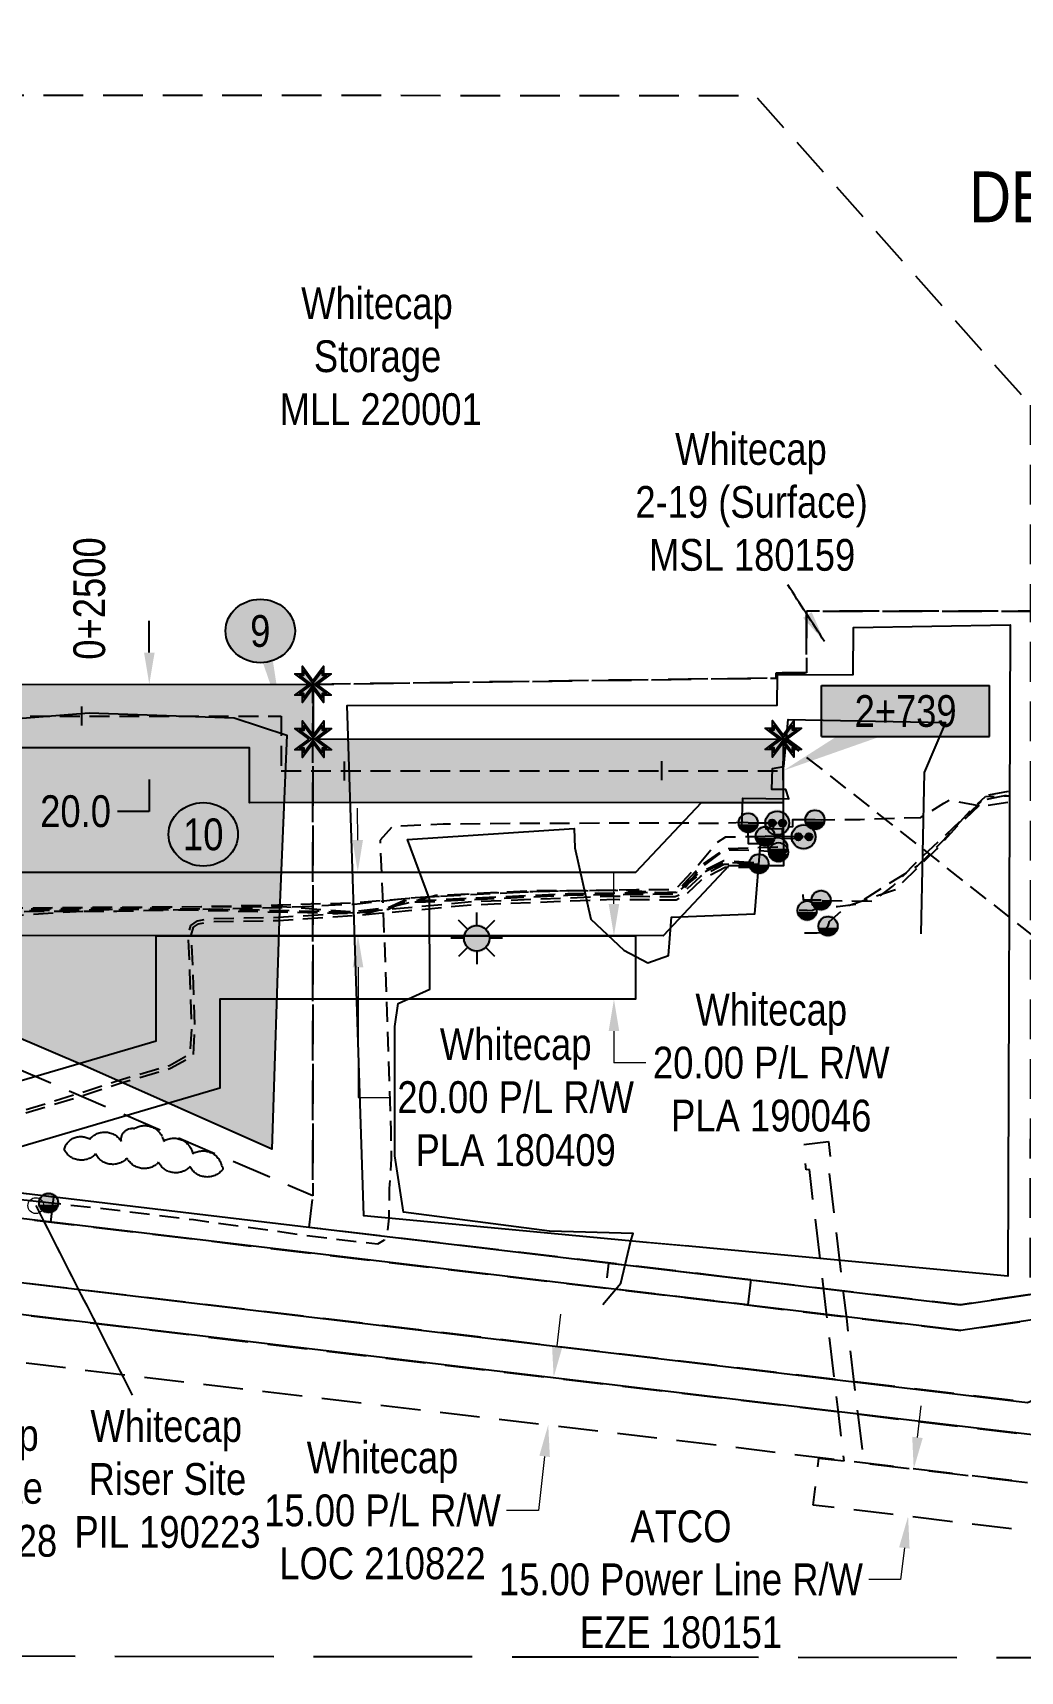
# Model space of a CAD drawing. Extents: x 485237 to 492984, y 6042770 to 6046256.
# Drawn here: x 489568 to 489879, y 6044197 to 6044712 of the extents above; entities that cross this region are included whole.
import ezdxf
from ezdxf.enums import TextEntityAlignment as Align

# ---------------------------------------------------------------- set-up
doc = ezdxf.new("R2010")
doc.units = 0
doc.header["$LTSCALE"] = 5
doc.header["$PDSIZE"] = 0.5
for name, pattern in [('0', [1, 1, 0]), ('foc-ACCESSROAD', [3.75, 2.5, -1.25]), ('foc-FLOWLINE', [3.75, 2.5, -1.25]), ('foc-TIELINE', [1.875, 1.25, -0.625]), ('foc-UNSURVEYED', [12.5, 10, -2.5]), ('UG_PIPE', [1.875, 1.25, -0.625])]:
    doc.linetypes.add(name, pattern=pattern)
doc.layers.get('Defpoints').update_dxf_attribs({"color": 9})
for name, color, linetype in [('AS-FENCE', 48, 'foc-FENCE'), ('AS-PIPE-UG', 44, 'UG_PIPE'), ('AS-ROADS', 254, 'Continuous'), ('AS-SYMBOL', 7, 'Continuous'), ('C-AR', 13, 'foc-ACCESSROAD'), ('C-RW', 13, 'Continuous'), ('C-WS', 13, 'foc-ACCESSROAD'), ('C-WS-S', 8, 'Continuous'), ('CG-NOTES', 7, 'Continuous'), ('DETAIL-T', 7, 'Continuous'), ('F-EZE', 190, 'foc-FLOWLINE'), ('F-RW', 190, 'Continuous'), ('L-MON', 1, 'Continuous'), ('L-TIE', 7, 'foc-TIELINE'), ('L-USEC', 7, 'foc-UNSURVEYED'), ('P-ELEVATION', 7, 'Continuous'), ('P-PROPOSED', 10, 'Continuous'), ('P-PROPOSED-H', 21, 'Continuous'), ('P-TXT', 4, 'Continuous'), ('T-BUSH', 110, '0'), ('T-TIE', 201, 'foc-TIELINE')]:
    doc.layers.add(name, color=color, linetype=linetype)
for name, color, linetype, lineweight in [('AS-GENERAL', 48, 'Continuous', 18), ('C-AR-T', 13, 'Continuous', 9), ('C-RW-T', 13, 'Continuous', 9), ('C-WS-T', 13, 'Continuous', 9), ('F-EZE-T', 190, 'Continuous', 9), ('T-TIE-T', 201, 'Continuous', 18)]:
    doc.layers.add(name, color=color, linetype=linetype, lineweight=lineweight)
doc.layers.add('AS-PIPE-AG', color=7, linetype='Continuous', true_color=0x7d00fa)
doc.styles.add('80', font='ARIALN.TTF', dxfattribs={"height": 10})
doc.styles.add('80CG', font='ARIALN.TTF', dxfattribs={"height": 10})
doc.styles.add('80L', font='ARIALN.TTF', dxfattribs={"height": 10})
doc.styles.add('foc-LtypeFont', font='ARIALN.TTF', dxfattribs={"height": 7.35})
doc.styles.add('Legend', font='ARIALN.TTF')
doc.linetypes.add('foc-FENCE', pattern='A,10,-1,["X",foc-LtypeFont,S=0.2,R=0,X=-0.625,Y=-0.75],-1.24', length=12.24)
doc.dimstyles.new('Compass 5 000', dxfattribs={"dimscale": 5, "dimtxt": 9, "dimasz": 2, "dimexe": 0.2, "dimexo": 0.0625, "dimgap": 0.5, "dimtad": 0, "dimtih": 1, "dimtoh": 1, "dimzin": 0, "dimdsep": 46, "dimtxsty": '80CG', "dimcen": 0.1, "dimse1": 1, "dimse2": 1, "dimclrd": 256, "dimclrt": 256, "dimaunit": 1, "dimadec": 4, "dimazin": 0, "dimtfac": 0.06, "dimtofl": 0, "dimtmove": 0, "dimatfit": 1, "dimfxl": 0.2, "dimtolj": 1, "dimtzin": 0, "dimlwd": -1, "dimarcsym": 0})

# ---------------------------------------------------------------- blocks, each defined once
blk = doc.blocks.new('*D31')
at = {"layer": 'Defpoints', "color": 0, "transparency": 16777216}
for p in [(489863.43, 6044258.23), (489843.84, 6044245.41), (489861.66, 6044243.29)]:
    blk.add_point(p, dxfattribs=at)
at = {"layer": 'F-EZE-T', "transparency": 16777216}
for p, q in [((489846.79, 6044270.28), (489847.97, 6044280.21)), ((489842.66, 6044235.48), (489841.48, 6044225.55)), ((489841.48, 6044225.55), (489831.48, 6044225.55))]:
    blk.add_line(p, q, dxfattribs=at)
for points in [[(489845.14, 6044270.47), (489848.45, 6044270.08), (489845.61, 6044260.35)], [(489841, 6044235.67), (489844.31, 6044235.28), (489843.84, 6044245.41)]]:
    blk.add_solid(points, dxfattribs=at)
at = {"layer": 'F-EZE-T', "transparency": 16777216, "insert": (489772.33, 6044225.55), "char_height": 10, "attachment_point": 5, "style": '80CG'}
blk.add_mtext('\\A1;ATCO\\P15.00 Power Line R/W\\PEZE 180151', dxfattribs=at)
blk = doc.blocks.new('*D38')
at = {"layer": 'C-AR-T', "transparency": 16777216}
for p, q in [((489733.39, 6044299.09), (489734.53, 6044309.02)), ((489729.4, 6044264.31), (489727.45, 6044247.24)), ((489727.45, 6044247.24), (489717.45, 6044247.24))]:
    blk.add_line(p, q, dxfattribs=at)
for points in [[(489731.73, 6044299.28), (489735.04, 6044298.9), (489732.25, 6044289.15)], [(489727.75, 6044264.5), (489731.06, 6044264.12), (489730.54, 6044274.24)]]:
    blk.add_solid(points, dxfattribs=at)
at = {"layer": 'Defpoints', "color": 0, "transparency": 16777216}
for p in [(489614.62, 6044302.64), (489612.91, 6044287.73), (489730.54, 6044274.24)]:
    blk.add_point(p, dxfattribs=at)
at = {"layer": 'C-AR-T', "transparency": 16777216, "insert": (489678.36, 6044247.24), "char_height": 10, "attachment_point": 5, "style": '80CG'}
blk.add_mtext('\\A1;Whitecap\\P15.00 P/L R/W\\PLOC 210822', dxfattribs=at)
blk = doc.blocks.new('*D46')
at = {"layer": 'C-RW-T', "transparency": 16777216}
for p, q in [((489670.56, 6044458.26), (489670.53, 6044468.26)), ((489670.65, 6044418.22), (489670.75, 6044377.28)), ((489670.75, 6044377.28), (489680.75, 6044377.28))]:
    blk.add_line(p, q, dxfattribs=at)
for points in [[(489672.22, 6044458.26), (489668.89, 6044458.25), (489670.58, 6044448.26)], [(489672.32, 6044418.22), (489668.98, 6044418.22), (489670.63, 6044428.22)]]:
    blk.add_solid(points, dxfattribs=at)
at = {"layer": 'Defpoints', "color": 0, "transparency": 16777216}
for p in [(489573.79, 6044448.03), (489670.58, 6044448.26), (489573.84, 6044427.99)]:
    blk.add_point(p, dxfattribs=at)
at = {"layer": 'C-RW-T', "transparency": 16777216, "insert": (489720.29, 6044377.28), "char_height": 10, "attachment_point": 5, "style": '80CG'}
blk.add_mtext('\\A1;Whitecap\\P20.00 P/L R/W\\PPLA 180409', dxfattribs=at)
blk = doc.blocks.new('GAS')
h = blk.add_hatch(color=255)
h.dxf.hatch_style = 1
edge = h.paths.add_edge_path()
edge.add_arc((0, 0), 0.9, 0, 360)
for p, q in [((-0.57, 0.57), (-1.14, 1.14)), ((0, 0.81), (0, 1.62)), ((0.57, 0.57), (1.14, 1.14)), ((-0.81, 0), (-1.62, 0)), ((1.62, 0), (0.81, 0)), ((-0.57, -0.57), (-1.14, -1.14)), ((0, -0.81), (0, -1.62)), ((1.14, -1.14), (0.57, -0.57))]:
    blk.add_line(p, q)
blk.add_circle((0, 0), 0.8)
blk = doc.blocks.new('RISER')
h = blk.add_hatch(color=255)
h.dxf.hatch_style = 1
edge = h.paths.add_edge_path()
edge.add_arc((0, 0), 0.7, 0, 360)
blk.add_hatch(color=13).paths.add_polyline_path([(0.58, -0.15), (-0.58, -0.15, 0.774597)])
at = {"color": 13}
blk.add_line((-0.58, -0.15), (0.58, -0.15), dxfattribs=at)
blk.add_circle((0, 0), 0.6, dxfattribs=at)
blk = doc.blocks.new('PIG')
h = blk.add_hatch(color=255)
h.dxf.hatch_style = 1
edge = h.paths.add_edge_path()
edge.add_arc((0, 0), 0.85, 0, 360)
at = {"layer": 'AS-SYMBOL'}
h = blk.add_hatch(color=13, dxfattribs=at)
h.dxf.hatch_style = 1
h.paths.add_polyline_path([(-0.1, 0, 1), (-0.55, 0, 1)])
h = blk.add_hatch(color=13, dxfattribs=at)
h.dxf.hatch_style = 1
h.paths.add_polyline_path([(0.1, 0, 1), (0.55, 0, 1)])
at = {"layer": 'AS-SYMBOL', "color": 13}
for centre, radius in [((0, 0), 0.75), ((-0.33, 0), 0.225), ((0.33, 0), 0.225)]:
    blk.add_circle(centre, radius, dxfattribs=at)
blk = doc.blocks.new('TEMP')
h = blk.add_hatch(color=255)
h.dxf.hatch_style = 1
h.paths.add_polyline_path([(0, 0.25), (-0.67, 1.15), (-0.67, 0.67), (-1.15, 0.67), (-0.25, 0), (-1.15, -0.67), (-0.67, -0.67), (-0.67, -1.15), (0, -0.25), (0.67, -1.15), (0.67, -0.67), (1.15, -0.67), (0.25, 0), (1.15, 0.67), (0.67, 0.67), (0.67, 1.15)])
h.paths.add_polyline_path([(0.57, 0.85), (0.57, 0.57), (0.85, 0.57), (0.08, 0), (0.85, -0.57), (0.57, -0.57), (0.57, -0.85), (0, -0.08), (-0.57, -0.85), (-0.57, -0.57), (-0.85, -0.57), (-0.08, 0), (-0.85, 0.57), (-0.57, 0.57), (-0.57, 0.85), (0, 0.08)], flags=16)
h = blk.add_hatch(color=1)
h.dxf.hatch_style = 1
h.paths.add_polyline_path([(0, 0.08), (-0.57, 0.85), (-0.57, 0.57), (-0.85, 0.57), (-0.08, 0), (-0.85, -0.57), (-0.57, -0.57), (-0.57, -0.85), (0, -0.08), (0.57, -0.85), (0.57, -0.57), (0.85, -0.57), (0.08, 0), (0.85, 0.57), (0.57, 0.57), (0.57, 0.85)])
at = {"color": 1}
for p, q in [((-0.08, 0), (0.08, 0)), ((0, 0.08), (0, -0.08))]:
    blk.add_line(p, q, dxfattribs=at)
at = {"color": 255, "flags": 128}
blk.add_lwpolyline([(-0.25, 0), (-1.15, 0.67), (-0.67, 0.67), (-0.67, 1.15), (0, 0.25), (0.67, 1.15), (0.67, 0.67), (1.15, 0.67), (0.25, 0), (1.15, -0.67), (0.67, -0.67), (0.67, -1.15), (0, -0.25), (-0.67, -1.15), (-0.67, -0.67), (-1.15, -0.67)], close=True, dxfattribs=at)
at = {"color": 1, "flags": 128}
blk.add_lwpolyline([(-0.08, 0), (-0.85, 0.57), (-0.57, 0.57), (-0.57, 0.85), (0, 0.08), (0.57, 0.85), (0.57, 0.57), (0.85, 0.57), (0.08, 0), (0.85, -0.57), (0.57, -0.57), (0.57, -0.85), (0, -0.08), (-0.57, -0.85), (-0.57, -0.57), (-0.85, -0.57)], close=True, dxfattribs=at)
blk = doc.blocks.new('*U74')
h = blk.add_hatch(color=111)
h.dxf.hatch_style = 1
h.paths.add_polyline_path([(-26.5, 8), (26.5, 8), (26.5, -8), (-26.5, -8)])
for p, q in [((-26.5, -8), (-26.5, 8)), ((-26.5, 8), (26.5, 8)), ((26.5, -8), (26.5, 8)), ((-26.5, -8), (26.5, -8))]:
    blk.add_line(p, q)
at = {"layer": 'P-ELEVATION', "color": 7, "flags": 128}
blk.add_lwpolyline([(0, 0, 10, 0, 0), (-38.62, -18.82, 0, 0, 0)], format="xyseb", dxfattribs=at)
at = {"layer": 'P-ELEVATION', "style": 'Legend'}
blk.add_attdef('STATION', text='', height=10, dxfattribs=at).set_placement((0, 0), align=Align.MIDDLE_CENTER)
blk = doc.blocks.new('*D120')
at = {"layer": 'C-RW-T', "transparency": 16777216}
for p, q in [((489751.23, 6044438.16), (489751.23, 6044448.16)), ((489751.23, 6044398.15), (489751.23, 6044388.15)), ((489761.23, 6044388.15), (489751.23, 6044388.15))]:
    blk.add_line(p, q, dxfattribs=at)
for points in [[(489749.56, 6044438.16), (489752.9, 6044438.16), (489751.23, 6044428.16)], [(489749.56, 6044398.15), (489752.89, 6044398.15), (489751.23, 6044408.15)]]:
    blk.add_solid(points, dxfattribs=at)
at = {"layer": 'Defpoints', "color": 0, "transparency": 16777216}
for p in [(489736.43, 6044428.16), (489751.23, 6044428.16), (489736.43, 6044408.15, 0.44)]:
    blk.add_point(p, dxfattribs=at)
at = {"layer": 'C-RW-T', "transparency": 16777216, "insert": (489800.76, 6044388.15), "char_height": 10, "attachment_point": 5, "style": '80CG'}
blk.add_mtext('\\A1;Whitecap\\P20.00 P/L R/W\\PPLA 190046', dxfattribs=at)
blk = doc.blocks.new('*D121')
at = {"layer": 'Defpoints', "color": 0, "transparency": 16777216}
for p in [(489604.94, 6044507.26), (489612.07, 6044507.25), (489612.06, 6044487.26)]:
    blk.add_point(p, dxfattribs=at)
at = {"layer": 'P-TXT', "transparency": 16777216}
for p, q in [((489604.95, 6044517.26), (489604.95, 6044527.26)), ((489604.94, 6044477.27), (489604.93, 6044467.27)), ((489604.93, 6044467.27), (489594.93, 6044467.27))]:
    blk.add_line(p, q, dxfattribs=at)
for points in [[(489603.28, 6044517.26), (489606.61, 6044517.26), (489604.94, 6044507.26)], [(489603.27, 6044477.27), (489606.6, 6044477.27), (489604.94, 6044487.27)]]:
    blk.add_solid(points, dxfattribs=at)
at = {"layer": 'P-TXT', "transparency": 16777216, "insert": (489581.73, 6044467.27), "char_height": 10, "attachment_point": 5, "style": '80CG'}
blk.add_mtext('\\A1;20.0', dxfattribs=at)
blk = doc.blocks.new('*U124')
at = {"layer": 'P-ELEVATION'}
h = blk.add_hatch(color=111, dxfattribs=at)
h.dxf.hatch_style = 1
edge = h.paths.add_edge_path()
edge.add_ellipse((0, 0), major_axis=(-10.94, 0), ratio=0.913794, start_angle=0, end_angle=360)
at = {"layer": 'P-ELEVATION', "color": 7, "flags": 128}
blk.add_lwpolyline([(0, 0, 5, 0, 0), (6.63, -26.82, 0, 0, 0)], format="xyseb", dxfattribs=at)
at = {"layer": 'P-ELEVATION', "color": 7}
blk.add_ellipse((0, 0), major_axis=(-10.94, 0), ratio=0.913794, dxfattribs=at)
at = {"layer": 'P-ELEVATION', "style": '80'}
blk.add_attdef('BEND', text='', height=10, dxfattribs=at).set_placement((0, 0), align=Align.MIDDLE_CENTER)
blk = doc.blocks.new('*U123')
at = {"layer": 'P-ELEVATION'}
h = blk.add_hatch(color=111, dxfattribs=at)
h.dxf.hatch_style = 1
edge = h.paths.add_edge_path()
edge.add_ellipse((0, 0), major_axis=(-10.94, 0), ratio=0.913794, start_angle=0, end_angle=360)
at = {"layer": 'P-ELEVATION', "color": 7, "flags": 128}
blk.add_lwpolyline([(0, 0, 5, 0, 0), (24.58, 19.96, 0, 0, 0)], format="xyseb", dxfattribs=at)
at = {"layer": 'P-ELEVATION', "color": 7}
blk.add_ellipse((0, 0), major_axis=(-10.94, 0), ratio=0.913794, dxfattribs=at)
at = {"layer": 'P-ELEVATION', "style": '80'}
blk.add_attdef('BEND', text='', height=10, dxfattribs=at).set_placement((0, 0), align=Align.MIDDLE_CENTER)

msp = doc.modelspace()

# ---------------------------------------------------------------- hatches: boundary and pattern name
at = {"layer": 'AS-ROADS'}
h = msp.add_hatch(color=256, dxfattribs=at)
h.dxf.hatch_style = 1
h.paths.add_polyline_path([(489457.128, 6044426.961), (489466.998, 6044422.556), (489477.7, 6044420.012), (489495.482, 6044418.575), (489513.276, 6044420.611), (489517.82, 6044421.983), (489519.643, 6044424.553), (489517.875, 6044494.905), (489519.881, 6044497.146), (489550.349, 6044495.424), (489585.998, 6044498.296), (489631.654, 6044496.691), (489648.257, 6044491.283), (489645.944, 6044436.072), (489643.514, 6044360.937), (489585.513, 6044386.768), (489535.578, 6044408.118), (489501.682, 6044409.769), (489492.935, 6044406.212), (489487.589, 6044400.385), (489486.403, 6044393.561), (489487.762, 6044389.977), (489493.075, 6044374.275), (489450.382, 6044430.289)])
at = {"layer": 'P-PROPOSED-H'}
h = msp.add_hatch(color=256, dxfattribs=at)
h.dxf.hatch_style = 1
h.paths.add_polyline_path([(487612.806, 6044671.421), (487657.825, 6044671.543), (488008.972, 6044351.303), (488030.162, 6044352.269), (488199.867, 6044197.5), (488204.941, 6044172.582), (488387.612, 6044006.015), (488497.749, 6043985.749), (489013.425, 6044433.884), (489230.4, 6044412.571), (489252.724, 6044403.577), (489440.595, 6044378.126), (489510.535, 6044448.18), (489510.547, 6044507.282), (489656.512, 6044507.242), (489656.508, 6044490.001), (489804.545, 6044490.083), (489804.556, 6044470.094), (489636.514, 6044470), (489636.518, 6044487.258), (489530.532, 6044487.287), (489530.522, 6044439.908), (489447.736, 6044356.986), (489247.568, 6044384.103), (489225.591, 6044392.958), (489020.039, 6044413.149), (488503.597, 6043964.348), (488378.364, 6043987.369), (488186.654, 6044162.205), (488181.58, 6044187.123), (488022.806, 6044331.923), (488001.617, 6044330.957), (487650.102, 6044651.533), (487612.832, 6044651.431)])

# ---------------------------------------------------------------- linework, layer by layer
at = {"layer": 'AS-FENCE', "flags": 128}
msp.add_lwpolyline([(489761.504, 6044331.655), (489672.517, 6044339.949), (489667.246, 6044500.607), (489802.67, 6044500.682), (489802.694, 6044510.286), (489826.567, 6044510.381), (489826.66, 6044525.098), (489876.007, 6044525.966), (489875.229, 6044321.044), (489773.697, 6044330.589)], dxfattribs=at)
at = {"layer": 'AS-GENERAL', "const_width": 0.5, "flags": 128}
msp.add_lwpolyline([(489761.504, 6044331.655), (489773.687, 6044330.58)], dxfattribs=at)
at = {"layer": 'AS-PIPE-AG', "flags": 128}
for points in [[(489793.508, 6044463.637), (489802.636, 6044463.629)], [(489798.935, 6044463.701), (489799.042, 6044461.836), (489804.217, 6044461.844), (489804.25, 6044458.861), (489809.097, 6044458.751)], [(489801.447, 6044461.877), (489801.399, 6044463.697)], [(489814.527, 6044464.652), (489807.474, 6044464.577), (489807.417, 6044462.373), (489806.629, 6044462.262)], [(489810.943, 6044459.265), (489798.891, 6044459.476)], [(489816.434, 6044439.352), (489810.884, 6044439.305), (489810.829, 6044441.068)], [(489812.047, 6044436.097), (489809.569, 6044436.079)], [(489818.628, 6044431.177), (489817.786, 6044430.096), (489816.947, 6044429.481), (489816.012, 6044429.084), (489815.251, 6044428.928), (489811.26, 6044428.904)], [(489573.232, 6044344.05), (489563.543, 6044345.122)]]:
    msp.add_lwpolyline(points, dxfattribs=at)
at = {"layer": 'AS-PIPE-UG', "flags": 128}
for points in [[(487536.289, 6044670.404), (487550.66, 6044669.742), (487563.571, 6044669.628), (487582.047, 6044669.201), (487605.984, 6044668.993), (487620.905, 6044668.854), (487622.852, 6044668.532), (487626.872, 6044665.005), (487636.243, 6044654.698), (487645.318, 6044645.284), (487735.124, 6044563.362), (487792.446, 6044511.069), (487843.685, 6044464.466), (487880.915, 6044430.685), (487929.506, 6044385.974), (487974.698, 6044344.154), (488006.934, 6044314.294), (488021.495, 6044302.058), (488156.979, 6044177.527), (488185.229, 6044151.623), (488208.096, 6044130.452), (488241.122, 6044100.915), (488256.432, 6044086.618), (488307.193, 6044040.666), (488339.028, 6044011.477), (488353.409, 6043998.063), (488371.924, 6043980.749), (488389.68, 6043975.156), (488427.136, 6043968.679), (488447.257, 6043964.997), (488462.568, 6043962.268), (488478.143, 6043959.366), (488495.901, 6043956.264), (488507.872, 6043956.793), (488520.249, 6043967.587), (488544.452, 6043989.039), (488574.75, 6044014.527), (488618.282, 6044051.933), (488645.517, 6044075.331), (488663.097, 6044090.837), (488699.571, 6044122.327), (488753.75, 6044169.692), (488817.795, 6044225.393), (488865.952, 6044267.635), (488904.64, 6044301.72), (488948.044, 6044338.718), (488982.875, 6044369.061), (488997.947, 6044382.448), (489008.736, 6044391.813), (489015.85, 6044398.126), (489021.068, 6044402.806), (489041.976, 6044402.661), (489074.655, 6044399.306), (489096.454, 6044397.04), (489119.418, 6044394.272), (489151.395, 6044391.098), (489198.84, 6044386.442), (489227.09, 6044382.326), (489249.376, 6044376.802), (489278.34, 6044370.995), (489297.108, 6044367.941), (489382.386, 6044356.94), (489422.646, 6044351.349), (489448.926, 6044347.297), (489460.475, 6044345.67), (489475.928, 6044346.375), (489501.747, 6044353.572), (489519.411, 6044358.714), (489534.172, 6044363.069), (489546.549, 6044366.942), (489555.958, 6044369.16), (489562.138, 6044371.204), (489574.014, 6044374.783), (489585.858, 6044378.466), (489595.431, 6044381.64), (489611.643, 6044386.424), (489618.851, 6044390.489), (489619.335, 6044399.375), (489618.734, 6044416.961), (489618.173, 6044428.276), (489618.835, 6044430.793), (489620.471, 6044431.888), (489623.99, 6044432.562), (489645.759, 6044432.956), (489668.966, 6044434.473), (489706.886, 6044437.916), (489750.941, 6044439.606), (489770.786, 6044439.439), (489773.612, 6044440.867), (489779.057, 6044445.997), (489786.196, 6044449.682), (489796.82, 6044449.746)], [(487536.335, 6044671.402), (487550.687, 6044670.741), (487563.587, 6044670.627), (487582.063, 6044670.2), (487605.993, 6044669.992), (487620.992, 6044669.853), (487623.297, 6044669.471), (487627.574, 6044665.719), (487636.973, 6044655.381), (487646.015, 6044646.001), (487735.798, 6044564.1), (487793.119, 6044511.808), (487844.357, 6044465.206), (487881.589, 6044431.423), (487930.184, 6044386.709), (487975.377, 6044344.888), (488007.595, 6044315.044), (488022.155, 6044302.809), (488157.655, 6044178.263), (488185.906, 6044152.358), (488208.769, 6044131.191), (488241.796, 6044101.653), (488257.108, 6044087.354), (488307.866, 6044041.405), (488339.707, 6044012.211), (488354.091, 6043998.793), (488372.441, 6043981.634), (488389.916, 6043976.129), (488427.311, 6043969.663), (488447.435, 6043965.981), (488462.747, 6043963.251), (488478.321, 6043960.35), (488495.966, 6043957.267), (488507.479, 6043957.776), (488519.589, 6043968.338), (488543.799, 6043989.796), (488574.103, 6044015.288), (488617.631, 6044052.691), (488644.861, 6044076.085), (488662.44, 6044091.59), (488698.916, 6044123.082), (488753.093, 6044170.445), (488817.138, 6044226.146), (488865.292, 6044268.386), (488903.985, 6044302.475), (488947.392, 6044339.475), (488982.215, 6044369.811), (488997.288, 6044383.199), (489008.077, 6044392.564), (489015.185, 6044398.872), (489020.688, 6044403.808), (489042.031, 6044403.66), (489074.758, 6044400.3), (489096.565, 6044398.033), (489119.527, 6044395.266), (489151.493, 6044392.093), (489198.961, 6044387.434), (489227.283, 6044383.308), (489249.595, 6044377.778), (489278.519, 6044371.979), (489297.252, 6044368.93), (489382.519, 6044357.931), (489422.791, 6044352.338), (489449.072, 6044348.286), (489460.522, 6044346.673), (489475.769, 6044347.368), (489501.473, 6044354.533), (489519.13, 6044359.673), (489533.881, 6044364.025), (489546.285, 6044367.907), (489555.686, 6044370.123), (489561.837, 6044372.157), (489573.721, 6044375.739), (489585.552, 6044379.418), (489595.132, 6044382.594), (489611.251, 6044387.35), (489617.883, 6044391.09), (489618.335, 6044399.385), (489617.735, 6044416.919), (489617.167, 6044428.381), (489617.965, 6044431.413), (489620.084, 6044432.831), (489623.886, 6044433.56), (489645.717, 6044433.955), (489668.888, 6044435.47), (489706.822, 6044438.914), (489750.926, 6044440.606), (489770.552, 6044440.44), (489773.032, 6044441.694), (489778.474, 6044446.821), (489785.95, 6044450.68), (489796.814, 6044450.745)], [(489802.824, 6044456.055), (489796.208, 6044455.82), (489785.969, 6044455.451), (489778.679, 6044450.252), (489770.763, 6044441.836), (489765.541, 6044441.602), (489756.414, 6044442.361), (489735.447, 6044442.294), (489725.631, 6044442.303), (489695.164, 6044440.761), (489673.872, 6044435.246), (489645.669, 6044437.312), (489604.789, 6044437.137), (489561.55, 6044434.389), (489520.883, 6044433.823), (489509.618, 6044435.319), (489498.877, 6044435.634), (489485.935, 6044436.009), (489475.888, 6044442.366), (489464.454, 6044458.174), (489453.045, 6044473.022), (489429.028, 6044504.814)], [(489798.858, 6044459.402), (489796.634, 6044459.263), (489786.353, 6044459.145), (489783.654, 6044457.38), (489778.074, 6044450.671), (489770.434, 6044442.616), (489758.303, 6044442.557), (489725.733, 6044441.984), (489688.652, 6044440.106), (489669.567, 6044438), (489645.066, 6044436.88), (489594.758, 6044435.809), (489526.23, 6044435.562), (489508.293, 6044435.74), (489499.468, 6044436.495), (489486.992, 6044437.051), (489478.37, 6044439.587), (489472.359, 6044448.602), (489449.471, 6044482.398), (489430.998, 6044508.169)], [(489803.071, 6044454.435), (489795.887, 6044454.899), (489786.014, 6044455.078), (489778.564, 6044449.572), (489772.618, 6044441.874), (489765.38, 6044441.339), (489753.085, 6044442.379), (489735.407, 6044442.202), (489709.386, 6044441.448), (489686.79, 6044439.852), (489669.5, 6044438.442), (489645.371, 6044437.747), (489611.503, 6044437.1), (489592.452, 6044437.026), (489561.278, 6044436.774), (489520.807, 6044434.976), (489510.727, 6044435.197), (489499.576, 6044435.138), (489490.716, 6044436.026), (489481.775, 6044435.928), (489478.432, 6044438.85), (489471.982, 6044448.423), (489454.81, 6044470.54), (489430.585, 6044502.588)], [(489454.504, 6044473.677), (489464.157, 6044461.469), (489475.735, 6044445.739), (489479.104, 6044441.504), (489481.864, 6044437.531), (489486.53, 6044437.522), (489514.239, 6044436.945), (489559.866, 6044436.559), (489602.78, 6044437.007), (489668.468, 6044435.665), (489680.078, 6044437.024), (489684.985, 6044439.277), (489691.939, 6044439.297), (489716.006, 6044440.48), (489736.697, 6044441.404), (489759.711, 6044441.712), (489770.33, 6044441.817), (489778.198, 6044448.007), (489785.861, 6044451.862), (489795.375, 6044451.192), (489796.853, 6044451.29)], [(489454.112, 6044473.367), (489463.76, 6044461.166), (489475.338, 6044445.435), (489478.703, 6044441.206), (489481.602, 6044437.032), (489486.524, 6044437.022), (489514.232, 6044436.445), (489559.866, 6044436.059), (489602.778, 6044436.507), (489668.492, 6044435.165), (489680.215, 6044436.537), (489685.095, 6044438.778), (489691.952, 6044438.797), (489716.029, 6044439.981), (489736.711, 6044440.904), (489759.717, 6044441.212), (489770.505, 6044441.319), (489778.467, 6044447.583), (489785.963, 6044451.354), (489795.374, 6044450.691), (489796.886, 6044450.791)], [(489812.079, 6044436.074), (489813.755, 6044436.185), (489816.044, 6044437.313), (489821.591, 6044437.327), (489827.573, 6044438.102), (489846.793, 6044450.136), (489854.86, 6044458.123), (489863.663, 6044467.775), (489868.175, 6044472.011), (489875.48, 6044472.147)], [(489814.532, 6044464.671), (489816.586, 6044464.663), (489828.722, 6044464.74), (489847.888, 6044465.396), (489855.116, 6044469.911), (489856.905, 6044470.823), (489866.779, 6044468.948), (489875.649, 6044470.252)], [(489816.784, 6044439.272), (489823.1, 6044439.138), (489832.848, 6044439.067), (489839.039, 6044443.705), (489847.305, 6044452.121), (489855.786, 6044459.957), (489865.744, 6044469.271), (489869.014, 6044472.456), (489875.412, 6044473.626)], [(489818.629, 6044431.168), (489819.081, 6044432.632), (489824.54, 6044437.429), (489839.963, 6044442.779), (489852.77, 6044455.365), (489859.343, 6044462.608), (489868.093, 6044470.955), (489873.292, 6044472.059), (489875.684, 6044472.547)], [(489793.513, 6044463.693), (489792.041, 6044463.813), (489785.423, 6044463.494), (489757.668, 6044463.558), (489723.15, 6044463.452), (489697.459, 6044463.249), (489681.43, 6044462.44), (489677.601, 6044458.209), (489679.245, 6044418.806), (489680.168, 6044391.616), (489680.939, 6044366.894), (489681.078, 6044358.055), (489680.474, 6044348.649), (489680.312, 6044339.293), (489679.86, 6044335.006), (489678.902, 6044332.365), (489676.8, 6044331.123), (489671.61, 6044331.645), (489654.497, 6044333.747), (489618.828, 6044338.72), (489588.772, 6044342.396), (489573.237, 6044344.04)]]:
    msp.add_lwpolyline(points, dxfattribs=at)
at = {"layer": 'AS-ROADS', "flags": 128}
msp.add_lwpolyline([(489457.128, 6044426.961), (489466.998, 6044422.556), (489477.7, 6044420.012), (489495.482, 6044418.575), (489513.276, 6044420.611), (489517.82, 6044421.983), (489519.643, 6044424.553), (489517.875, 6044494.905), (489519.881, 6044497.146), (489550.349, 6044495.424), (489585.998, 6044498.296), (489631.654, 6044496.691), (489648.257, 6044491.283), (489645.944, 6044436.072), (489643.514, 6044360.937), (489585.513, 6044386.768), (489535.578, 6044408.118), (489501.682, 6044409.769), (489492.935, 6044406.212), (489487.589, 6044400.385), (489486.403, 6044393.561), (489487.762, 6044389.977), (489493.075, 6044374.275), (489450.382, 6044430.289)], close=True, dxfattribs=at)
msp.add_lwpolyline([(489747.736, 6044312.124), (489753.439, 6044318.783), (489756.589, 6044332.149), (489757.28, 6044334.43), (489730.906, 6044335.219), (489684.931, 6044341.195), (489682.2, 6044358.901), (489682.209, 6044399.572), (489683.278, 6044406.844), (489693.266, 6044411.286), (489693.112, 6044439.742), (489686.256, 6044458.43), (489738.659, 6044461.933), (489738.943, 6044455.797), (489743.937, 6044433.329), (489754.34, 6044423.617), (489761.895, 6044419.583), (489768.356, 6044421.876), (489769.351, 6044434.001), (489795.561, 6044435.076), (489797.325, 6044457.081), (489793.554, 6044457.108), (489793.499, 6044461.084), (489791.545, 6044462.369), (489791.78, 6044471.437), (489806.271, 6044471.253), (489805.344, 6044474.152), (489800.967, 6044474.185), (489801.123, 6044480.781), (489804.75, 6044481.414), (489806.088, 6044496.215), (489855.65, 6044495.248), (489848.903, 6044479.557), (489847.872, 6044428.788)], dxfattribs=at)
at = {"layer": 'C-AR', "flags": 128}
for points in [[(490272.175, 6044452.626), (489881.466, 6044281.297), (489540.346, 6044321.872), (489504.394, 6044342.917), (489199.035, 6044761.83), (489082.03, 6044863.593), (489073.944, 6044881.924), (489074.417, 6044893.046), (489079.177, 6045006.153), (489083.43, 6045106.111)], [(489103.418, 6045106.083), (489099.173, 6045006.125), (489094.528, 6044896.751), (489094.064, 6044885.823), (489098.332, 6044875.806), (489106.668, 6044868.592), (489213.959, 6044775.291), (489518.091, 6044358.061), (489546.847, 6044341.229), (489860.447, 6044303.927), (489894.999, 6044309.058), (490272.221, 6044474.473)], [(490272.119, 6044425.277), (489885.272, 6044255.682), (489541.933, 6044296.467), (489540.94, 6044288.533), (489514.317, 6044291.769), (489473.788, 6044279.868), (489356.981, 6044295.667), (489356.259, 6044310.877), (489472.505, 6044295.12), (489512.898, 6044306.959), (489527.801, 6044305.191), (489528.719, 6044313.134), (489545.127, 6044311.189), (489882.988, 6044271.051), (490272.153, 6044441.703)]]:
    msp.add_lwpolyline(points, dxfattribs=at)
msp.add_lwpolyline([(489794.287, 6044319.941), (489793.365, 6044312.028), (489748.666, 6044317.212), (489749.587, 6044325.131), (489794.287, 6044319.941)], close=True, dxfattribs=at)
at = {"layer": 'C-RW'}
for points in [[(490272.221, 6044474.473), (489894.999, 6044309.058), (489860.447, 6044303.927), (489546.847, 6044341.229), (489518.091, 6044358.061), (489213.959, 6044775.291), (489106.668, 6044868.592), (489094.528, 6044896.751), (489099.173, 6045006.125), (489103.418, 6045106.083)], [(489131.441, 6045106.043), (489127.197, 6045006.086), (489122.775, 6044901.957), (489129.841, 6044885.565), (489234.853, 6044794.136), (489487.041, 6044448.167), (489758.07, 6044448.148), (489778.779, 6044470.08), (489804.556, 6044470.094), (489804.567, 6044450.105), (489787.401, 6044450.095), (489766.687, 6044428.158), (489476.875, 6044428.178), (489219.929, 6044780.676), (489113.287, 6044873.436), (489102.596, 6044898.237), (489107.177, 6045006.114), (489111.421, 6045106.071)], [(489111.421, 6045106.071), (489107.177, 6045006.114), (489102.596, 6044898.237), (489113.287, 6044873.436), (489219.929, 6044780.676), (489523.57, 6044364.119), (489549.447, 6044348.972), (489860.283, 6044311.983), (489892.767, 6044316.81), (490272.239, 6044483.212)], [(488503.597, 6043964.348), (489020.039, 6044413.149), (489225.591, 6044392.958), (489247.568, 6044384.103), (489468.084, 6044354.23), (489607.097, 6044395.081), (489607.088, 6044428.158), (489758.054, 6044428.151), (489758.017, 6044408.162), (489627.162, 6044408.168), (489627.105, 6044380.141), (489469.627, 6044333.849), (489379.906, 6044345.992), (489374.803, 6044308.373), (489359.947, 6044310.388), (489365.049, 6044348.006), (489242.412, 6044364.629), (489220.782, 6044373.345), (489026.653, 6044392.414), (488509.446, 6043942.948)]]:
    msp.add_lwpolyline(points, dxfattribs=at)
at = {"layer": 'C-WS', "flags": 128}
for points in [[(489882.392, 6044595.074), (489882.409, 6044530.251), (489811.905, 6044530.257), (489811.901, 6044510.828), (489802.285, 6044510.829), (489802.288, 6044509.24), (489656.472, 6044507.245), (489656.437, 6044346.317), (489535.466, 6044398.23), (489510.524, 6044398.248), (489510.582, 6044673.935), (489525.712, 6044692.637), (489795.689, 6044692.594), (489882.392, 6044595.074)], [(489882.316, 6044315.261), (489860.33, 6044311.993), (489655.284, 6044336.366), (489656.437, 6044346.317), (489656.472, 6044507.245), (489802.288, 6044509.24), (489802.285, 6044510.829), (489811.901, 6044510.828), (489811.905, 6044530.257), (489882.366, 6044530.251), (489882.316, 6044315.261)], [(489574.758, 6044345.961), (489573.837, 6044338.018), (489561.071, 6044339.58), (489546.847, 6044341.229), (489545.443, 6044342.046), (489544.193, 6044342.782), (489545.202, 6044351.457), (489549.448, 6044348.964), (489565.37, 6044347.152), (489574.758, 6044345.961)]]:
    msp.add_lwpolyline(points, close=True, dxfattribs=at)
at = {"layer": 'F-EZE', "flags": 128}
msp.add_lwpolyline([(490272.195, 6044408.906), (490202.344, 6044378.258), (490172.157, 6044365.013), (489887.685, 6044240.198), (489813.964, 6044248.957), (489815.726, 6044263.775), (489819.618, 6044263.341), (489823.724, 6044262.859), (489821.902, 6044278.148), (489820.685, 6044288.343), (489818.276, 6044308.506), (489817.307, 6044316.622), (489812.769, 6044354.617), (489811.776, 6044354.498), (489810.828, 6044362.438), (489818.767, 6044363.386), (489819.716, 6044355.447), (489818.723, 6044355.328), (489823.431, 6044315.911), (489824.4, 6044307.797), (489826.808, 6044287.64), (489828.026, 6044277.446), (489829.85, 6044262.15), (489831.477, 6044261.96), (489857.645, 6044258.906), (489885.272, 6044255.682), (490172.191, 6044381.542), (490202.378, 6044394.665), (490272.229, 6044425.326)], dxfattribs=at)
at = {"layer": 'F-RW'}
for points in [[(490272.153, 6044441.703), (489882.988, 6044271.051), (489512.212, 6044315.095), (489192.699, 6044753.501), (489062.476, 6044848.805), (489069.172, 6045006.167), (489073.426, 6045106.125)], [(489083.43, 6045106.111), (489079.177, 6045006.153), (489074.391, 6044893.05), (489073.917, 6044881.927), (489072.69, 6044853.728), (489199.035, 6044761.83), (489517.778, 6044324.556), (489881.466, 6044281.297), (490272.175, 6044452.626)]]:
    msp.add_lwpolyline(points, dxfattribs=at)
at = {"layer": 'L-TIE'}
msp.add_line((489804.545, 6044490.083), (490171.705, 6044200.496), dxfattribs=at)
at = {"layer": 'L-USEC'}
for p, q in [((489769.135, 6044201.081), (489366.566, 6044201.667)), ((490171.705, 6044200.496), (489769.135, 6044201.081))]:
    msp.add_line(p, q, dxfattribs=at)
at = {"layer": 'P-PROPOSED'}
msp.add_lwpolyline([(488497.749, 6043985.749), (489013.425, 6044433.884), (489230.4, 6044412.571), (489252.724, 6044403.577), (489440.595, 6044378.126), (489510.535, 6044448.18), (489510.547, 6044507.282), (489656.512, 6044507.242), (489656.508, 6044490.001), (489804.545, 6044490.083), (489804.556, 6044470.094), (489636.514, 6044470), (489636.518, 6044487.258), (489530.532, 6044487.287), (489530.522, 6044439.908), (489447.736, 6044356.986), (489247.568, 6044384.103), (489225.591, 6044392.958), (489020.039, 6044413.149), (488503.597, 6043964.348)], dxfattribs=at)
at = {"layer": 'T-BUSH', "flags": 128}
msp.add_lwpolyline([(489600.292, 6044367.497, -0.5205671), (489609.462, 6044363.521, -0.5205671), (489618.632, 6044359.546, -0.5205671), (489627.802, 6044355.57, -0.5205671), (489627.663, 6044354.182, -0.5205671), (489617.756, 6044355.509, -0.5205671), (489607.85, 6044356.836, -0.5205671), (489597.944, 6044358.163, -0.5205671), (489588.038, 6044359.49, -0.5205671), (489578.131, 6044360.817, -0.5205671), (489586.216, 6044364.118, -0.5205671), (489596.128, 6044363.398, -0.5205671)], format="xyb", close=True, dxfattribs=at)
at = {"layer": 'T-TIE'}
for p, q in [((489583.695, 6044494.269), (489583.697, 6044500.266)), ((489666.392, 6044477.013), (489666.388, 6044483.01)), ((489766.339, 6044477.069), (489766.335, 6044483.066)), ((489804.538, 6044477.09), (489804.534, 6044483.087))]:
    msp.add_line(p, q, dxfattribs=at)
msp.add_lwpolyline([(487612.819, 6044661.427), (487653.949, 6044661.538), (488005.28, 6044341.13), (488026.47, 6044342.096), (488190.71, 6044192.311), (488195.784, 6044167.393), (488382.977, 6043996.703), (488500.659, 6043975.048), (489016.718, 6044423.517), (489227.982, 6044402.765), (489250.132, 6044393.84), (489444.151, 6044367.556), (489520.514, 6044444.044), (489520.525, 6044497.285), (489646.501, 6044497.25), (489646.497, 6044480), (489804.536, 6044480.089)], dxfattribs=at)

# ---------------------------------------------------------------- block references
at = {"layer": 'AS-SYMBOL', "color": 6, "xscale": 5.000000000000022, "yscale": 5.000000000000022, "zscale": 5.000000000000022}
for name, p in [('RISER', (489793.505, 6044463.694)), ('PIG', (489802.657, 6044463.606)), ('PIG', (489810.95, 6044459.279)), ('RISER', (489814.529, 6044464.652)), ('RISER', (489798.875, 6044459.443)), ('RISER', (489802.808, 6044456.031)), ('RISER', (489796.891, 6044450.817)), ('RISER', (489803.048, 6044454.453)), ('RISER', (489816.431, 6044439.34)), ('RISER', (489812.042, 6044436.095)), ('RISER', (489818.628, 6044431.176)), ('RISER', (489573.241, 6044344.047))]:
    msp.add_blockref(name, p, dxfattribs=at)
at = {"layer": 'C-WS-S', "xscale": 5.000000000000024, "yscale": 5.000000000000024, "zscale": 5.000000000000024}
msp.add_blockref('GAS', (489708.022, 6044427.326), dxfattribs=at)
at = {"layer": 'CG-NOTES', "xscale": 0.9975918821266738, "yscale": 0.9975918821266738, "zscale": 0.9975918821266738}
msp.add_blockref('*U74', (489843.064, 6044498.866), dxfattribs=at).add_auto_attribs({'STATION': '2+739'})
at = {"layer": 'L-MON', "color": 4, "xscale": 4.99736000000002, "yscale": 4.99736000000002, "zscale": 4.99736000000002}
for p in [(489656.472, 6044507.245), (489656.508, 6044490.001), (489804.545, 6044490.083)]:
    msp.add_blockref('TEMP', p, dxfattribs=at)
at = {"layer": 'P-TXT', "color": 5, "xscale": 0.999472, "yscale": 0.999472, "zscale": 0.999472}
for name, p, values in [('*U124', (489639.89, 6044524.052), {'BEND': '9'}), ('*U123', (489621.931, 6044460.046), {'BEND': '10'})]:
    msp.add_blockref(name, p, dxfattribs=at).add_auto_attribs(values)

# ---------------------------------------------------------------- texts
at = {"layer": 'C-WS-T', "char_height": 9.99472, "attachment_point": 1, "style": '80L'}
for s, width, insert in [('\\pi17.929;Whitecap\\P\\pi21.938;Storage\\P\\pi11.136;MLL 220001', 82.96204, (489634.829, 6044632.174)), ('\\pi12.741;Whitecap\\P\\pi0.21019;2-19 (Surface)\\P\\pi4.5121;MSL 180159', 72.58553, (489757.766, 6044586.324)), ('\\pi7.3953;Whitecap\\P\\pi6.8227;Riser Site\\P\\pi2.3707;PIL 190223', 61.89404, (489579.011, 6044278.849)), ('\\pi5.528;Whitecap\\P\\pi4.9553;Riser Site\\P\\pi0.48971;PIL 220228', 58.15932, (489516.868, 6044276.055))]:
    msp.add_mtext_dynamic_manual_height_columns(s, width=width, gutter_width=49.974, heights=[0], dxfattribs=dict(at, insert=insert))
at = {"layer": 'DETAIL-T', "color": 3, "insert": (489907.749, 6044673.996), "char_height": 15.983, "width": 126.62706, "attachment_point": 5, "style": '80CG'}
msp.add_mtext("SEE\\PDETAIL 'D'", dxfattribs=at)
at = {"layer": 'T-TIE-T', "style": '80L'}
msp.add_text('0+2500', height=9.9947, rotation=89.98417, dxfattribs=at).set_placement((489586.028, 6044534.266), align=Align.MIDDLE_CENTER)

# ---------------------------------------------------------------- dimensions: what is measured, and where the dimension line sits
at = {"layer": 'C-AR-T'}
dim = msp.add_linear_dim(base=(489730.541, 6044274.241), p1=(489614.617, 6044302.638), p2=(489612.907, 6044287.727), angle=263.46024, text='Whitecap\\P15.00 P/L R/W\\PLOC 210822', dimstyle='Compass 5 000', dxfattribs=at)
dim.commit()
dim.dimension.update_dxf_attribs({"geometry": '*D38', "text_midpoint": (489678.359, 6044247.239), "dimtype": 161})
at = {"layer": 'C-RW-T'}
dim = msp.add_linear_dim(base=(489670.58, 6044448.258), p1=(489573.835, 6044427.993), p2=(489573.788, 6044448.03), angle=90.13487, text='Whitecap\\P20.00 P/L R/W\\PPLA 180409', dimstyle='Compass 5 000', dxfattribs=at)
dim.commit()
dim.dimension.update_dxf_attribs({"geometry": '*D46', "text_midpoint": (489720.287, 6044377.285), "dimtype": 161})
at = {"layer": 'C-RW-T', "color": 5}
dim = msp.add_linear_dim(base=(489751.228, 6044428.159), p1=(489736.431, 6044408.15, 0.441), p2=(489736.433, 6044428.16), angle=89.99598, text='Whitecap\\P20.00 P/L R/W\\PPLA 190046', dimstyle='Compass 5 000', override={"dimtmove": 1}, dxfattribs=at)
dim.commit()
dim.dimension.update_dxf_attribs({"geometry": '*D120', "text_midpoint": (489763.272, 6044393.76), "dimtype": 161})
at = {"layer": 'F-EZE-T'}
dim = msp.add_linear_dim(base=(489843.835, 6044245.408), p1=(489863.433, 6044258.23), p2=(489861.657, 6044243.29), angle=263.22378, text='ATCO\\P15.00 Power Line R/W\\PEZE 180151', dimstyle='Compass 5 000', dxfattribs=at)
dim.commit()
dim.dimension.update_dxf_attribs({"geometry": '*D31', "text_midpoint": (489772.335, 6044225.548), "dimtype": 161})
at = {"layer": 'P-TXT', "color": 5}
dim = msp.add_linear_dim(base=(489604.945, 6044507.256), p1=(489612.063, 6044487.265), p2=(489612.068, 6044507.254), angle=89.98414, text='20.0', dimstyle='Compass 5 000', dxfattribs=at)
dim.commit()
dim.dimension.update_dxf_attribs({"geometry": '*D121', "text_midpoint": (489581.728, 6044467.267), "dimtype": 161})

# ---------------------------------------------------------------- leaders
at = {"layer": 'C-WS-T', "path_type": 1}
for points, override in [([(489817.565, 6044520.689), (489805.961, 6044538.553)], {"dimgap": 0.5, "dimtad": 0}), ([(489569.214, 6044343.207), (489599.547, 6044283.613)], {"dimasz": 1, "dimgap": 0.5, "dimtad": 0, "dimldrblk": 'DotBlank'})]:
    msp.add_leader(points, dimstyle='Compass 5 000', override=override, dxfattribs=at)

doc.saveas('drawing.dxf')
